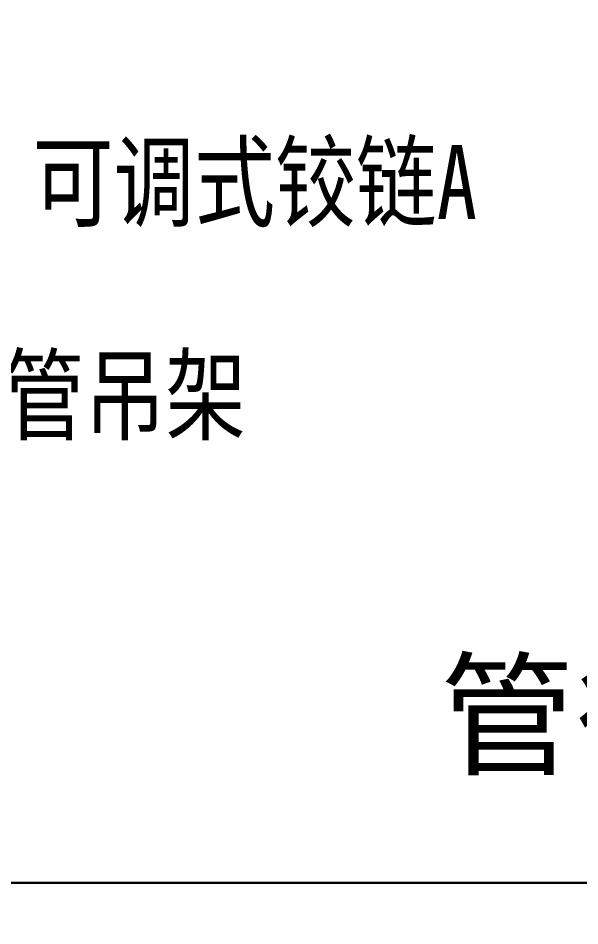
# Model space of a CAD drawing. Extents: x 185245 to 2166646, y -19957 to 815000.
# Drawn here: x 2001945 to 2003848, y 671258 to 674331 of the extents above; entities that cross this region are included whole.
import ezdxf

# ---------------------------------------------------------------- set-up
doc = ezdxf.new("R2010")
doc.units = 0
doc.header["$LTSCALE"] = 1000
doc.header["$MEASUREMENT"] = 0
doc.layers.add('BZ', color=8, linetype='Continuous')
doc.layers.add('DIM_SYMB', color=3, linetype='Continuous')
doc.styles.add('HZ', font='txt', dxfattribs={"width": 0.7, "height": 5, "bigfont": 'STF:宋体'})
doc.styles.get("Standard").update_dxf_attribs({"font": 'gbenor.shx', "bigfont": 'gbcbig.shx'})

# ---------------------------------------------------------------- blocks, each defined once
blk = doc.blocks.new('gfhhrryyfd')
at = {"layer": 'DIM_SYMB'}
for points in [[(3686300.1, -1747620.2), (3699978.1, -1747620.2), (3699978.1, -1755771), (3686300.1, -1755771)], [(3686283.4, -1755771), (3696111.8, -1755771), (3696111.8, -1763921.8), (3686283.4, -1763921.8)]]:
    blk.add_lwpolyline(points, close=True, dxfattribs=at)
at = {"char_height": 250.906, "attachment_point": 1}
for s, insert in [('{\\fSimSun|b0|i0|c134|p2;\\W0.8;可调式铰链A}', (3689208.3, -1753272.7)), ('{\\fSimHei|b0|i0|c134|p2;\\W0.8;\\C7;U型管吊架}', (3688699.8, -1753994.8))]:
    blk.add_mtext(s, dxfattribs=dict(at, insert=insert))
at = {"layer": 'BZ', "insert": (3690588.4, -1755036.3), "char_height": 334.541, "attachment_point": 1, "style": 'HZ'}
blk.add_mtext('{\\fSimHei|b0|i0|c134|p2;\\W1;\\C7;管径从DN65到DN150}', dxfattribs=at)

msp = doc.modelspace()

# ---------------------------------------------------------------- block references
at = {"lineweight": -3, "xscale": 0.9999959468841553, "yscale": 0.9999959506094456, "zscale": 0.9999959495959999}
msp.add_blockref('gfhhrryyfd', (-1687199, 2427167.7, 0), dxfattribs=at)

doc.saveas('drawing.dxf')
